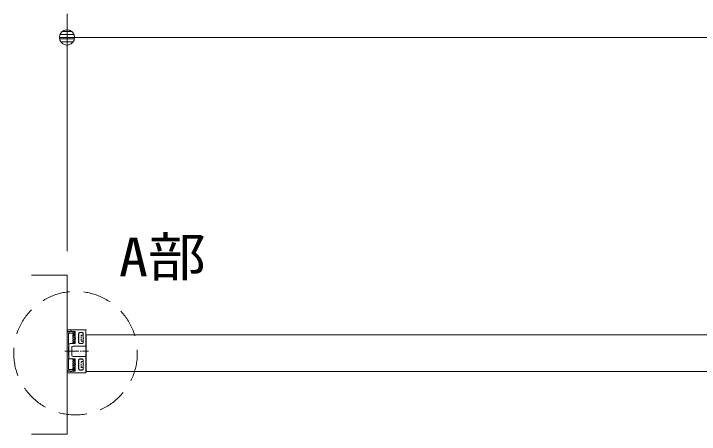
# Model space of a CAD drawing. Units: millimetres, scale not verified. Extents: x -6062 to 6062, y -3045 to 3045.
# Drawn here: x -3552 to -2975, y 1202 to 1556 of the extents above; entities that cross this region are included whole.
import ezdxf
from ezdxf.enums import TextEntityAlignment as Align

# ---------------------------------------------------------------- set-up
doc = ezdxf.new("R2010")
doc.units = ezdxf.units.MM
doc.header["$LTSCALE"] = 20
doc.linetypes.add('CHAIN1', pattern=[8, 5, -1, 1, -1])
doc.linetypes.add('DASHED1', pattern=[1.8, 1.2, -0.6])
for name, color, linetype, lineweight in [('0-0_3一般', 7, 'Continuous', 9), ('0-1_2寸法-3', 7, 'Continuous', 9), ('0-3_0', 7, 'Continuous', 9), ('0-4_2寸法-1', 7, 'Continuous', 9)]:
    doc.layers.add(name, color=color, linetype=linetype, lineweight=lineweight)
doc.styles.add('ＭＳ ゴシック', font='')
doc.styles.get('ＭＳ ゴシック').set_extended_font_data('MS Gothic')

# ---------------------------------------------------------------- blocks, each defined once
blk = doc.blocks.new('_Dot')
at = {"layer": '0-3_0'}
for p, q in [((-10, 0), (-20, 0)), ((9.78, 2), (-9.78, 2)), ((7.99, 6), (-7.99, 6)), ((9.16, -3.98), (-9.16, -3.98)), ((6, -7.98), (-6, -7.98))]:
    blk.add_line(p, q, dxfattribs=at)
for points in [[(10, 0), (9.92, 1.25), (9.69, 2.49), (9.3, 3.68), (8.76, 4.82), (8.09, 5.88), (7.29, 6.85), (6.37, 7.71), (5.36, 8.44), (4.26, 9.05), (3.09, 9.51), (1.87, 9.82), (0.63, 9.98), (-0.63, 9.98), (-1.87, 9.82), (-3.09, 9.51), (-4.26, 9.05), (-5.36, 8.44), (-6.37, 7.71), (-7.29, 6.85), (-8.09, 5.88), (-8.76, 4.82), (-9.3, 3.68), (-9.69, 2.49), (-9.92, 1.25), (-10, 0), (0, 0)], [(-10, 0), (-9.92, -1.25), (-9.69, -2.49), (-9.3, -3.68), (-8.76, -4.82), (-8.09, -5.88), (-7.29, -6.85), (-6.37, -7.71), (-5.36, -8.44), (-4.26, -9.05), (-3.09, -9.51), (-1.87, -9.82), (-0.63, -9.98), (0.63, -9.98), (1.87, -9.82), (3.09, -9.51), (4.26, -9.05), (5.36, -8.44), (6.37, -7.71), (7.29, -6.85), (8.09, -5.88), (8.76, -4.82), (9.3, -3.68), (9.69, -2.49), (9.92, -1.25), (10, 0), (0, 0)]]:
    blk.add_lwpolyline(points, close=True, dxfattribs=at)
blk = doc.blocks.new('グループ-29')
at = {"layer": '0-0_3一般'}
for p, q in [((-34076.3, 25716.9), (-34076.3, 25096.9)), ((-18656.3, 25716.9), (-34076.3, 25716.9)), ((-18656.3, 25096.9), (-18656.3, 25716.9)), ((-34076.3, 25096.9), (-18656.3, 25096.9))]:
    blk.add_line(p, q, dxfattribs=at)
blk = doc.blocks.new('グループ-30')
at = {"layer": '0-0_3一般', "linetype": 'DASHED1'}
for p, q in [((-34396.3, 25796.9), (-34396.3, 25076.9)), ((-34078.3, 25796.9), (-34396.3, 25796.9)), ((-34298.3, 25573.9), (-34298.3, 25730.9)), ((-34292.3, 25736.9), (-34264.3, 25736.9)), ((-34283.3, 25726.9), (-34283.1, 25726.9)), ((-34273.5, 25726.9), (-34283.1, 25726.9)), ((-34258.3, 25730.9), (-34258.3, 25573.9)), ((-34198.3, 25587.9), (-34198.3, 25730.9)), ((-34178.3, 25750.9), (-34144.3, 25750.9)), ((-34288.3, 25721.7), (-34288.3, 25583.1)), ((-34268.3, 25721.9), (-34268.3, 25721.7)), ((-34268.3, 25583.1), (-34268.3, 25721.7)), ((-34158.3, 25710.9), (-34158.3, 25607.9)), ((-34144.3, 25710.9), (-34158.3, 25710.9)), ((-34124.3, 25710.9), (-34124.3, 25704.9)), ((-34124.3, 25613.9), (-34124.3, 25607.9)), ((-34264.3, 25567.9), (-34292.3, 25567.9)), ((-34288.2, 25582.9), (-34288.3, 25583.1)), ((-34283.1, 25577.9), (-34273.5, 25577.9)), ((-34273.2, 25577.9), (-34273.5, 25577.9)), ((-34144.3, 25567.9), (-34178.3, 25567.9)), ((-34158.3, 25607.9), (-34144.3, 25607.9)), ((-34144.3, 25607.9), (-34124.3, 25607.9)), ((-34124.3, 25607.9), (-34124.3, 25587.9)), ((-34298.3, 25142.9), (-34298.3, 25299.9)), ((-34292.3, 25305.9), (-34264.3, 25305.9)), ((-34288.3, 25290.7), (-34288.3, 25152.1)), ((-34283.3, 25295.9), (-34283.1, 25295.9)), ((-34273.5, 25295.9), (-34283.1, 25295.9)), ((-34268.3, 25290.9), (-34268.3, 25290.7)), ((-34268.3, 25152.1), (-34268.3, 25290.7)), ((-34258.3, 25299.9), (-34258.3, 25142.9)), ((-34198.3, 25142.9), (-34198.3, 25285.9)), ((-34178.3, 25305.9), (-34144.3, 25305.9)), ((-34158.3, 25162.9), (-34158.3, 25265.9)), ((-34158.3, 25265.9), (-34144.3, 25265.9)), ((-34124.3, 25265.9), (-34124.3, 25259.9)), ((-34288.2, 25151.9), (-34288.3, 25152.1)), ((-34144.3, 25162.9), (-34158.3, 25162.9)), ((-34144.3, 25162.9), (-34124.3, 25162.9)), ((-34124.3, 25168.9), (-34124.3, 25162.9)), ((-34124.3, 25162.9), (-34124.3, 25142.9)), ((-34264.3, 25136.9), (-34292.3, 25136.9)), ((-34283.1, 25146.9), (-34273.5, 25146.9)), ((-34273.2, 25146.9), (-34273.5, 25146.9)), ((-34144.3, 25122.9), (-34178.3, 25122.9))]:
    blk.add_line(p, q, dxfattribs=at)
at = {"layer": '0-0_3一般', "linetype": 'CHAIN1'}
blk.add_line((-34034.9, 25436.9), (-34434.9, 25436.9), dxfattribs=at)
at = {"layer": '0-0_3一般', "linetype": 'DASHED1'}
for points in [[(-34396.3, 25076.9), (-34078.3, 25076.9), (-34078.3, 25796.9)], [(-34288.3, 25721.7), (-34288.2, 25721.9), (-34288.2, 25722.1), (-34288.2, 25722.3), (-34288.2, 25722.5), (-34288.1, 25722.7), (-34288.1, 25722.9), (-34288, 25723.1), (-34287.9, 25723.3), (-34287.9, 25723.4), (-34287.8, 25723.6), (-34287.7, 25723.8), (-34287.6, 25724), (-34287.5, 25724.1), (-34287.4, 25724.3), (-34287.3, 25724.5), (-34287.2, 25724.6), (-34287.1, 25724.8), (-34286.9, 25725), (-34286.8, 25725.1), (-34286.6, 25725.3), (-34286.5, 25725.4), (-34286.3, 25725.6), (-34286.2, 25725.7), (-34286, 25725.8), (-34285.8, 25725.9), (-34285.7, 25726.1), (-34285.5, 25726.2), (-34285.3, 25726.3), (-34285.2, 25726.4), (-34285, 25726.4), (-34284.8, 25726.5), (-34284.6, 25726.6), (-34284.4, 25726.6), (-34284.2, 25726.7), (-34284.1, 25726.8), (-34283.9, 25726.8), (-34283.7, 25726.8), (-34283.5, 25726.9), (-34283.3, 25726.9)], [(-34273.5, 25726.9), (-34273.2, 25726.9), (-34273, 25726.8), (-34272.8, 25726.8), (-34272.6, 25726.8), (-34272.5, 25726.7), (-34272.3, 25726.7), (-34272.1, 25726.6), (-34271.9, 25726.6), (-34271.7, 25726.5), (-34271.5, 25726.4), (-34271.3, 25726.3), (-34271.2, 25726.3), (-34271, 25726.2), (-34270.8, 25726), (-34270.7, 25725.9), (-34270.5, 25725.8), (-34270.3, 25725.7), (-34270.2, 25725.6), (-34270, 25725.4), (-34269.9, 25725.3), (-34269.7, 25725.1), (-34269.6, 25725), (-34269.4, 25724.8), (-34269.3, 25724.6), (-34269.2, 25724.5), (-34269.1, 25724.3), (-34269, 25724.1), (-34268.9, 25724), (-34268.8, 25723.8), (-34268.7, 25723.6), (-34268.6, 25723.4), (-34268.6, 25723.2), (-34268.5, 25723.1), (-34268.4, 25722.9), (-34268.4, 25722.7), (-34268.3, 25722.5), (-34268.3, 25722.3), (-34268.3, 25722.1), (-34268.3, 25721.9)], [(-34124.3, 25730.9), (-34124.3, 25710.9), (-34144.3, 25710.9)], [(-34283.1, 25577.9), (-34283.3, 25577.9), (-34283.5, 25577.9), (-34283.7, 25577.9), (-34283.9, 25578), (-34284.1, 25578), (-34284.3, 25578.1), (-34284.4, 25578.1), (-34284.6, 25578.2), (-34284.8, 25578.3), (-34285, 25578.3), (-34285.2, 25578.4), (-34285.3, 25578.5), (-34285.5, 25578.6), (-34285.7, 25578.7), (-34285.9, 25578.8), (-34286, 25579), (-34286.2, 25579.1), (-34286.3, 25579.2), (-34286.5, 25579.4), (-34286.7, 25579.5), (-34286.8, 25579.7), (-34286.9, 25579.8), (-34287.1, 25580), (-34287.2, 25580.1), (-34287.3, 25580.3), (-34287.4, 25580.5), (-34287.5, 25580.6), (-34287.6, 25580.8), (-34287.7, 25581), (-34287.8, 25581.2), (-34287.9, 25581.3), (-34288, 25581.5), (-34288, 25581.7), (-34288.1, 25581.9), (-34288.1, 25582.1), (-34288.2, 25582.3), (-34288.2, 25582.5), (-34288.2, 25582.7), (-34288.2, 25582.9)], [(-34268.3, 25583.1), (-34268.3, 25582.9), (-34268.3, 25582.7), (-34268.3, 25582.5), (-34268.4, 25582.3), (-34268.4, 25582.1), (-34268.4, 25581.9), (-34268.5, 25581.7), (-34268.6, 25581.5), (-34268.6, 25581.3), (-34268.7, 25581.2), (-34268.8, 25581), (-34268.9, 25580.8), (-34269, 25580.6), (-34269.1, 25580.5), (-34269.2, 25580.3), (-34269.3, 25580.1), (-34269.5, 25580), (-34269.6, 25579.8), (-34269.7, 25579.6), (-34269.9, 25579.5), (-34270, 25579.3), (-34270.2, 25579.2), (-34270.3, 25579.1), (-34270.5, 25578.9), (-34270.7, 25578.8), (-34270.8, 25578.7), (-34271, 25578.6), (-34271.2, 25578.5), (-34271.4, 25578.4), (-34271.5, 25578.3), (-34271.7, 25578.2), (-34271.9, 25578.2), (-34272.1, 25578.1), (-34272.3, 25578.1), (-34272.5, 25578), (-34272.7, 25578), (-34272.8, 25577.9), (-34273, 25577.9), (-34273.2, 25577.9)], [(-34288.3, 25290.7), (-34288.2, 25290.9), (-34288.2, 25291.1), (-34288.2, 25291.3), (-34288.2, 25291.5), (-34288.1, 25291.7), (-34288.1, 25291.9), (-34288, 25292.1), (-34287.9, 25292.3), (-34287.9, 25292.4), (-34287.8, 25292.6), (-34287.7, 25292.8), (-34287.6, 25293), (-34287.5, 25293.1), (-34287.4, 25293.3), (-34287.3, 25293.5), (-34287.2, 25293.6), (-34287.1, 25293.8), (-34286.9, 25294), (-34286.8, 25294.1), (-34286.6, 25294.3), (-34286.5, 25294.4), (-34286.3, 25294.6), (-34286.2, 25294.7), (-34286, 25294.8), (-34285.8, 25294.9), (-34285.7, 25295.1), (-34285.5, 25295.2), (-34285.3, 25295.3), (-34285.2, 25295.4), (-34285, 25295.4), (-34284.8, 25295.5), (-34284.6, 25295.6), (-34284.4, 25295.6), (-34284.2, 25295.7), (-34284.1, 25295.8), (-34283.9, 25295.8), (-34283.7, 25295.8), (-34283.5, 25295.9), (-34283.3, 25295.9)], [(-34273.5, 25295.9), (-34273.2, 25295.9), (-34273, 25295.8), (-34272.8, 25295.8), (-34272.6, 25295.8), (-34272.5, 25295.7), (-34272.3, 25295.7), (-34272.1, 25295.6), (-34271.9, 25295.6), (-34271.7, 25295.5), (-34271.5, 25295.4), (-34271.3, 25295.3), (-34271.2, 25295.3), (-34271, 25295.2), (-34270.8, 25295), (-34270.7, 25294.9), (-34270.5, 25294.8), (-34270.3, 25294.7), (-34270.2, 25294.6), (-34270, 25294.4), (-34269.9, 25294.3), (-34269.7, 25294.1), (-34269.6, 25294), (-34269.4, 25293.8), (-34269.3, 25293.6), (-34269.2, 25293.5), (-34269.1, 25293.3), (-34269, 25293.1), (-34268.9, 25293), (-34268.8, 25292.8), (-34268.7, 25292.6), (-34268.6, 25292.4), (-34268.6, 25292.2), (-34268.5, 25292.1), (-34268.4, 25291.9), (-34268.4, 25291.7), (-34268.3, 25291.5), (-34268.3, 25291.3), (-34268.3, 25291.1), (-34268.3, 25290.9)], [(-34124.3, 25285.9), (-34124.3, 25265.9), (-34144.3, 25265.9)], [(-34283.1, 25146.9), (-34283.3, 25146.9), (-34283.5, 25146.9), (-34283.7, 25146.9), (-34283.9, 25147), (-34284.1, 25147), (-34284.3, 25147.1), (-34284.4, 25147.1), (-34284.6, 25147.2), (-34284.8, 25147.3), (-34285, 25147.3), (-34285.2, 25147.4), (-34285.3, 25147.5), (-34285.5, 25147.6), (-34285.7, 25147.7), (-34285.9, 25147.8), (-34286, 25148), (-34286.2, 25148.1), (-34286.3, 25148.2), (-34286.5, 25148.4), (-34286.7, 25148.5), (-34286.8, 25148.7), (-34286.9, 25148.8), (-34287.1, 25149), (-34287.2, 25149.1), (-34287.3, 25149.3), (-34287.4, 25149.5), (-34287.5, 25149.6), (-34287.6, 25149.8), (-34287.7, 25150), (-34287.8, 25150.2), (-34287.9, 25150.3), (-34288, 25150.5), (-34288, 25150.7), (-34288.1, 25150.9), (-34288.1, 25151.1), (-34288.2, 25151.3), (-34288.2, 25151.5), (-34288.2, 25151.7), (-34288.2, 25151.9)], [(-34268.3, 25152.1), (-34268.3, 25151.9), (-34268.3, 25151.7), (-34268.3, 25151.5), (-34268.4, 25151.3), (-34268.4, 25151.1), (-34268.4, 25150.9), (-34268.5, 25150.7), (-34268.6, 25150.5), (-34268.6, 25150.3), (-34268.7, 25150.2), (-34268.8, 25150), (-34268.9, 25149.8), (-34269, 25149.6), (-34269.1, 25149.5), (-34269.2, 25149.3), (-34269.3, 25149.1), (-34269.5, 25149), (-34269.6, 25148.8), (-34269.7, 25148.6), (-34269.9, 25148.5), (-34270, 25148.3), (-34270.2, 25148.2), (-34270.3, 25148.1), (-34270.5, 25147.9), (-34270.7, 25147.8), (-34270.8, 25147.7), (-34271, 25147.6), (-34271.2, 25147.5), (-34271.4, 25147.4), (-34271.5, 25147.3), (-34271.7, 25147.2), (-34271.9, 25147.2), (-34272.1, 25147.1), (-34272.3, 25147.1), (-34272.5, 25147), (-34272.7, 25147), (-34272.8, 25146.9), (-34273, 25146.9), (-34273.2, 25146.9)]]:
    blk.add_lwpolyline(points, dxfattribs=at)
for centre, radius, start, end in [((-34292.3, 25730.9), 6, 135, 172.76124), ((-34292.3, 25730.9), 6, 172.76124, 176.38062), ((-34292.3, 25730.9), 6, 176.38062, 180), ((-34292.3, 25730.9), 6, 97.23876, 135), ((-34292.3, 25730.9), 6, 93.61938, 97.23876), ((-34292.3, 25730.9), 6, 90, 93.61938), ((-34264.3, 25730.9), 6, 86.38062, 90), ((-34264.3, 25730.9), 6, 82.76124, 86.38062), ((-34264.3, 25730.9), 6, 45, 82.76124), ((-34264.3, 25730.9), 6, 7.23876, 45), ((-34264.3, 25730.9), 6, 3.61938, 7.23876), ((-34264.3, 25730.9), 6, 0, 3.61938), ((-34178.3, 25730.9), 20, 135, 180), ((-34178.3, 25730.9), 20, 90, 135), ((-34144.3, 25730.9), 20, 45, 90), ((-34144.3, 25730.9), 20, 0, 45), ((-34292.3, 25573.9), 6, 180, 183.61938), ((-34292.3, 25573.9), 6, 183.61938, 187.23876), ((-34292.3, 25573.9), 6, 187.23876, 225), ((-34292.3, 25573.9), 6, 225, 262.76124), ((-34292.3, 25573.9), 6, 262.76124, 266.38062), ((-34292.3, 25573.9), 6, 266.38062, 270), ((-34264.3, 25573.9), 6, 270, 273.61938), ((-34264.3, 25573.9), 6, 273.61938, 277.23876), ((-34264.3, 25573.9), 6, 277.23876, 315), ((-34264.3, 25573.9), 6, 315, 352.76124), ((-34264.3, 25573.9), 6, 356.38062, 0), ((-34264.3, 25573.9), 6, 352.76124, 356.38062), ((-34178.3, 25587.9), 20, 180, 225), ((-34178.3, 25587.9), 20, 225, 270), ((-34144.3, 25587.9), 20, 270, 315), ((-34144.3, 25587.9), 20, 315, 0), ((-34292.3, 25299.9), 6, 135, 172.76124), ((-34292.3, 25299.9), 6, 172.76124, 176.38062), ((-34292.3, 25299.9), 6, 176.38062, 180), ((-34292.3, 25299.9), 6, 97.23876, 135), ((-34292.3, 25299.9), 6, 93.61938, 97.23876), ((-34292.3, 25299.9), 6, 90, 93.61938), ((-34264.3, 25299.9), 6, 86.38062, 90), ((-34264.3, 25299.9), 6, 82.76124, 86.38062), ((-34264.3, 25299.9), 6, 45, 82.76124), ((-34264.3, 25299.9), 6, 7.23876, 45), ((-34264.3, 25299.9), 6, 3.61938, 7.23876), ((-34264.3, 25299.9), 6, 0, 3.61938), ((-34178.3, 25285.9), 20, 135, 180), ((-34178.3, 25285.9), 20, 90, 135), ((-34144.3, 25285.9), 20, 45, 90), ((-34144.3, 25285.9), 20, 0, 45), ((-34292.3, 25142.9), 6, 180, 183.61938), ((-34292.3, 25142.9), 6, 183.61938, 187.23876), ((-34292.3, 25142.9), 6, 187.23876, 225), ((-34292.3, 25142.9), 6, 225, 262.76124), ((-34292.3, 25142.9), 6, 262.76124, 266.38062), ((-34292.3, 25142.9), 6, 266.38062, 270), ((-34264.3, 25142.9), 6, 270, 273.61938), ((-34264.3, 25142.9), 6, 273.61938, 277.23876), ((-34264.3, 25142.9), 6, 277.23876, 315), ((-34264.3, 25142.9), 6, 315, 352.76124), ((-34264.3, 25142.9), 6, 356.38062, 0), ((-34264.3, 25142.9), 6, 352.76124, 356.38062), ((-34178.3, 25142.9), 20, 180, 225), ((-34178.3, 25142.9), 20, 225, 270), ((-34144.3, 25142.9), 20, 270, 315), ((-34144.3, 25142.9), 20, 315, 0)]:
    blk.add_arc(centre, radius, start, end, dxfattribs=at)
blk = doc.blocks.new('グループ-32')
at = {"layer": '0-0_3一般'}
for p, q in [((-34396.3, 25766.9), (-34396.3, 25106.9)), ((-34346.3, 25766.9), (-34396.3, 25766.9)), ((-34372.3, 25546.9), (-34372.3, 25736.9)), ((-34366.3, 25742.9), (-34264.3, 25742.9)), ((-34309.3, 25762.9), (-34331.3, 25775.5)), ((-34300.2, 25762.9), (-34309.3, 25762.9)), ((-34263.1, 25755.8), (-34296.3, 25762.5)), ((-34258.3, 25748.9), (-34258.3, 25750)), ((-34366.3, 25546.9), (-34372.3, 25546.9)), ((-34372.3, 25356.9), (-34372.3, 25516.9)), ((-34372.3, 25516.9), (-34366.3, 25516.9)), ((-34366.3, 25516.9), (-34366.3, 25546.9)), ((-34366.3, 25356.9), (-34372.3, 25356.9)), ((-34372.3, 25136.9), (-34372.3, 25326.9)), ((-34372.3, 25326.9), (-34366.3, 25326.9)), ((-34366.3, 25326.9), (-34366.3, 25356.9)), ((-34396.3, 25106.9), (-34346.3, 25106.9)), ((-34264.3, 25130.9), (-34366.3, 25130.9)), ((-34331.3, 25098.2), (-34309.3, 25110.9)), ((-34309.3, 25110.9), (-34300.2, 25110.9)), ((-34296.3, 25111.3), (-34263.1, 25117.9)), ((-34258.3, 25123.8), (-34258.3, 25124.9))]:
    blk.add_line(p, q, dxfattribs=at)
at = {"layer": '0-0_3一般', "linetype": 'CHAIN1'}
blk.add_line((-34316.6, 25436.9), (-34436.6, 25436.9), dxfattribs=at)
at = {"layer": '0-0_3一般'}
for centre, radius, start, end in [((-34366.3, 25736.9), 6, 135, 180), ((-34366.3, 25736.9), 6, 90, 135), ((-34336.3, 25766.9), 10, 120, 180), ((-34336.3, 25766.9), 10, 60, 120), ((-34300.2, 25742.9), 20, 84.34503, 90), ((-34300.2, 25742.9), 20, 78.69007, 84.34503), ((-34264.3, 25748.9), 6, 270, 315), ((-34264.3, 25750), 6, 39.34503, 78.69007), ((-34264.3, 25748.9), 6, 315, 0), ((-34264.3, 25750), 6, 0, 39.34503), ((-34366.3, 25136.9), 6, 180, 225), ((-34366.3, 25136.9), 6, 225, 270), ((-34336.3, 25106.9), 10, 180, 240), ((-34336.3, 25106.9), 10, 240, 300), ((-34300.2, 25130.9), 20, 270, 275.65497), ((-34300.2, 25130.9), 20, 275.65497, 281.30993), ((-34264.3, 25124.9), 6, 45, 90), ((-34264.3, 25123.8), 6, 281.30993, 320.65497), ((-34264.3, 25124.9), 6, 0, 45), ((-34264.3, 25123.8), 6, 320.65497, 0)]:
    blk.add_arc(centre, radius, start, end, dxfattribs=at)
blk = doc.blocks.new('グループ-33')
at = {"layer": '0-0_3一般'}
for p, q in [((-34080.3, 25796.9), (-34390.3, 25796.9)), ((-34262.3, 25770.9), (-34319.6, 25770.9)), ((-34256.3, 25764.9), (-34256.3, 25659.9)), ((-34200.3, 25732.9), (-34200.3, 25585.9)), ((-34180.3, 25752.9), (-34142.3, 25752.9)), ((-34122.3, 25732.9), (-34122.3, 25659.9)), ((-34078.3, 25520.9), (-34078.3, 25788.9)), ((-34076.3, 25792.3), (-34076.3, 25792.9)), ((-34250.3, 25653.9), (-34256.3, 25659.9)), ((-34256.3, 25647.9), (-34250.3, 25653.9)), ((-34256.3, 25647.9), (-34256.3, 25571.9)), ((-34116.3, 25653.9), (-34122.3, 25659.9)), ((-34122.3, 25647.9), (-34116.3, 25653.9)), ((-34122.3, 25647.9), (-34122.3, 25585.9)), ((-34364.3, 25545.9), (-34364.3, 25327.9)), ((-34344.3, 25565.9), (-34262.3, 25565.9)), ((-34314.3, 25501.9), (-34314.3, 25371.9)), ((-34294.3, 25521.9), (-34088.3, 25521.9)), ((-34180.3, 25565.9), (-34142.3, 25565.9)), ((-34088.3, 25521.9), (-34088.3, 25520.9)), ((-34084.3, 25516.9), (-34082.3, 25516.9)), ((-34344.3, 25307.9), (-34262.3, 25307.9)), ((-34256.3, 25225.9), (-34256.3, 25301.9)), ((-34200.3, 25140.9), (-34200.3, 25287.9)), ((-34180.3, 25307.9), (-34142.3, 25307.9)), ((-34122.3, 25225.9), (-34122.3, 25287.9)), ((-34084.3, 25356.9), (-34082.3, 25356.9)), ((-34078.3, 25352.9), (-34078.3, 25084.9)), ((-34250.3, 25219.9), (-34256.3, 25225.9)), ((-34116.3, 25219.9), (-34122.3, 25225.9)), ((-34122.3, 25213.9), (-34116.3, 25219.9)), ((-34122.3, 25140.9), (-34122.3, 25213.9)), ((-34396.3, 25102.9), (-34396.3, 25082.9)), ((-34347.2, 25102.9), (-34396.3, 25102.9)), ((-34080.3, 25076.9), (-34390.3, 25076.9)), ((-34262.3, 25102.9), (-34319.6, 25102.9)), ((-34180.3, 25120.9), (-34142.3, 25120.9)), ((-34076.3, 25081.4), (-34076.3, 25080.9))]:
    blk.add_line(p, q, dxfattribs=at)
at = {"layer": '0-0_3一般', "linetype": 'CHAIN1'}
blk.add_line((-34250.3, 25436.9), (-34405.7, 25436.9), dxfattribs=at)
at = {"layer": '0-0_3一般'}
for points in [[(-34347.2, 25770.9), (-34396.3, 25770.9), (-34396.3, 25790.9)], [(-34294.3, 25351.9), (-34088.3, 25351.9), (-34088.3, 25352.9)], [(-34256.3, 25108.9), (-34256.3, 25213.9), (-34250.3, 25219.9)]]:
    blk.add_lwpolyline(points, dxfattribs=at)
for centre, radius, start, end in [((-34390.3, 25790.9), 6, 135, 180), ((-34390.3, 25790.9), 6, 90, 135), ((-34347.2, 25774.9), 4, 270, 298.12551), ((-34347.2, 25774.9), 4, 298.12551, 326.25101), ((-34332.3, 25764.9), 14, 85.81397, 146.25101), ((-34332.3, 25764.9), 14, 25.37693, 85.81397), ((-34262.3, 25764.9), 6, 45, 90), ((-34262.3, 25764.9), 6, 0, 45), ((-34180.3, 25732.9), 20, 135, 180), ((-34180.3, 25732.9), 20, 90, 135), ((-34142.3, 25732.9), 20, 45, 90), ((-34142.3, 25732.9), 20, 0, 45), ((-34080.3, 25792.9), 4, 45, 90), ((-34080.3, 25792.3), 4, 300, 330), ((-34080.3, 25792.9), 4, 0, 45), ((-34080.3, 25792.3), 4, 330, 0), ((-34344.3, 25545.9), 20, 135, 180), ((-34344.3, 25545.9), 20, 90, 135), ((-34294.3, 25501.9), 20, 135, 180), ((-34294.3, 25501.9), 20, 90, 135), ((-34262.3, 25571.9), 6, 270, 315), ((-34262.3, 25571.9), 6, 315, 0), ((-34180.3, 25585.9), 20, 180, 225), ((-34180.3, 25585.9), 20, 225, 270), ((-34142.3, 25585.9), 20, 270, 315), ((-34142.3, 25585.9), 20, 315, 0), ((-34084.3, 25520.9), 4, 180, 225), ((-34084.3, 25520.9), 4, 225, 270), ((-34082.3, 25520.9), 4, 270, 315), ((-34082.3, 25520.9), 4, 315, 0), ((-34344.3, 25327.9), 20, 180, 225), ((-34344.3, 25327.9), 20, 225, 270), ((-34294.3, 25371.9), 20, 180, 225), ((-34294.3, 25371.9), 20, 225, 270), ((-34262.3, 25301.9), 6, 45, 90), ((-34262.3, 25301.9), 6, 0, 45), ((-34180.3, 25287.9), 20, 135, 180), ((-34180.3, 25287.9), 20, 90, 135), ((-34142.3, 25287.9), 20, 45, 90), ((-34142.3, 25287.9), 20, 0, 45), ((-34084.3, 25352.9), 4, 135, 180), ((-34084.3, 25352.9), 4, 90, 135), ((-34082.3, 25352.9), 4, 45, 90), ((-34082.3, 25352.9), 4, 0, 45), ((-34390.3, 25082.9), 6, 180, 225), ((-34390.3, 25082.9), 6, 225, 270), ((-34347.2, 25098.9), 4, 61.87449, 90), ((-34347.2, 25098.9), 4, 33.74899, 61.87449), ((-34332.3, 25108.9), 14, 213.74899, 274.18603), ((-34332.3, 25108.9), 14, 274.18603, 334.62307), ((-34262.3, 25108.9), 6, 270, 315), ((-34262.3, 25108.9), 6, 315, 0), ((-34180.3, 25140.9), 20, 180, 225), ((-34180.3, 25140.9), 20, 225, 270), ((-34142.3, 25140.9), 20, 270, 315), ((-34142.3, 25140.9), 20, 315, 0), ((-34080.3, 25080.9), 4, 270, 315), ((-34080.3, 25081.4), 4, 30, 60), ((-34080.3, 25080.9), 4, 315, 0), ((-34080.3, 25081.4), 4, 0, 30)]:
    blk.add_arc(centre, radius, start, end, dxfattribs=at)
blk.add_blockref('グループ-32', (0, 0), dxfattribs=at)
blk = doc.blocks.new('グループ-37')
at = {"layer": '0-0_3一般'}
for p, q in [((-34396.3, 26720), (-34996.3, 26720)), ((-34396.3, 26720), (-34396.3, 24040)), ((-34396.3, 24040), (-34996.3, 24040))]:
    blk.add_line(p, q, dxfattribs=at)
blk = doc.blocks.new('グループ-40')
at = {"layer": '0-0_3一般'}
for name in ['グループ-37', 'グループ-33', 'グループ-30', 'グループ-29']:
    blk.add_blockref(name, (0, 0), dxfattribs=at)

msp = doc.modelspace()

# ---------------------------------------------------------------- linework, layer by layer
at = {"layer": '0-1_2寸法-3', "linetype": 'DASHED1'}
msp.add_circle((-3500.15, 1270.28), 52, dxfattribs=at)
at = {"layer": '0-4_2寸法-1'}
for p, q in [((-3507.31, 1356), (-3507.31, 1556)), ((-1914.03, 1536), (-3494.6, 1536))]:
    msp.add_line(p, q, dxfattribs=at)

# ---------------------------------------------------------------- block references
at = {"layer": '0-0_3一般', "xscale": 0.05, "yscale": 0.05}
msp.add_blockref('グループ-40', (-1787.5, 0), dxfattribs=at)
at = {"layer": '0-4_2寸法-1', "xscale": 0.6356201, "yscale": 0.6356201, "rotation": 180}
msp.add_blockref('_Dot', (-3507.31, 1536), dxfattribs=at)

# ---------------------------------------------------------------- texts
at = {"layer": '0-1_2寸法-3', "style": 'ＭＳ ゴシック', "width": 1.1}
msp.add_text('A部', height=32.55, dxfattribs=at).set_placement((-3463.61, 1325.27), align=Align.BOTTOM_LEFT)

doc.saveas('drawing.dxf')
